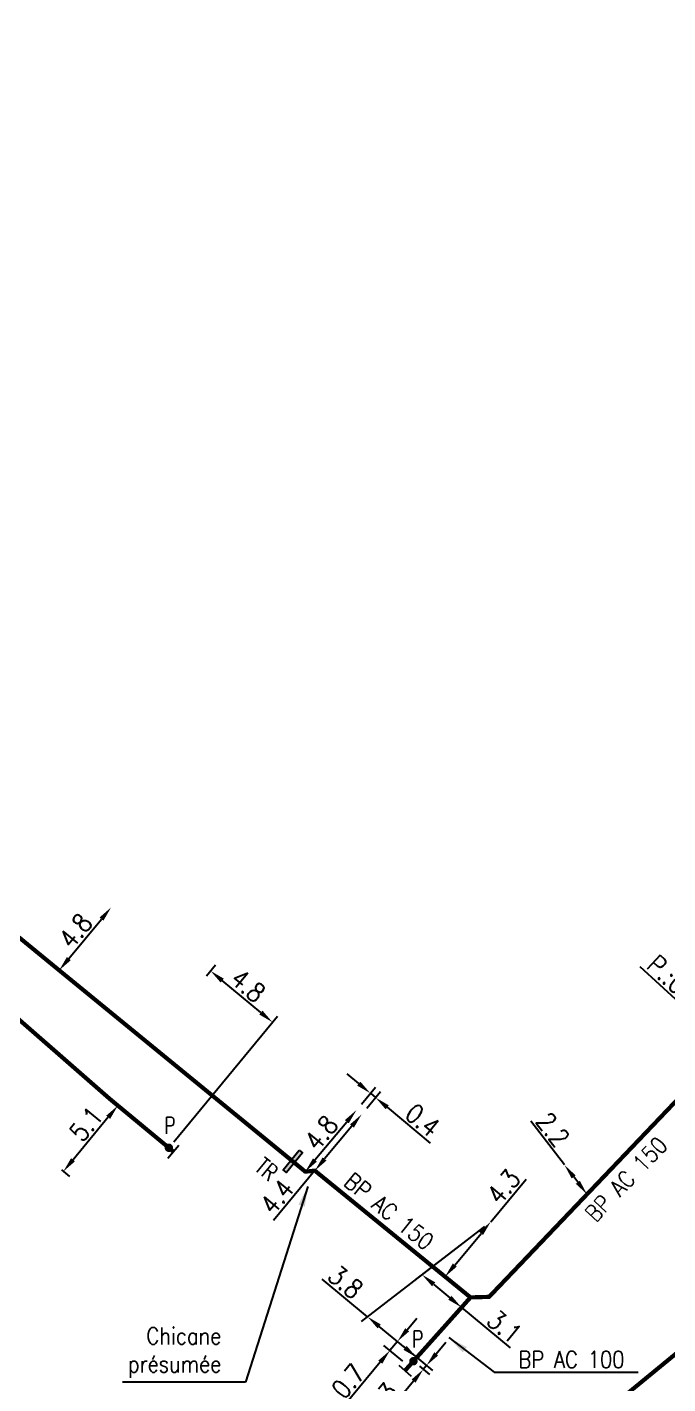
# Model space of a CAD drawing. Header units: millimetres. Extents: x 184998 to 186003, y 126995 to 128002.
# Drawn here: x 185741.4 to 185779.5, y 127608.6 to 127689.2 of the extents above; entities that cross this region are included whole.
import ezdxf
from ezdxf.enums import TextEntityAlignment as Align

# ---------------------------------------------------------------- set-up
doc = ezdxf.new("R2010")
doc.units = ezdxf.units.MM
doc.header["$PDMODE"] = 34
doc.linetypes.add('L_25_AP', pattern=[2000, 1000, 1000])
doc.linetypes.add('L_25_PE', pattern=[2000, 1000, 1000])
doc.layers.get('0').update_dxf_attribs({"linetype": 'CONTINUOUS'})
doc.layers.get('DEFPOINTS').update_dxf_attribs({"linetype": 'CONTINUOUS'})
for name, color, linetype in [('L_150', 1, 'CONTINUOUS'), ('L_300', 7, 'CONTINUOUS'), ('L_340', 7, 'CONTINUOUS')]:
    doc.layers.add(name, color=color, linetype=linetype)
doc.styles.add('G_ROMANS', font='ROMANS.SHX', dxfattribs={"width": 0.75})
doc.styles.get("Standard").update_dxf_attribs({"font": 'romans.shx', "width": 0.85})
doc.dimstyles.get("Standard").update_dxf_attribs({"dimtxt": 1.5, "dimasz": 1.2, "dimexe": 0.625, "dimexo": 0.625, "dimgap": 0.25, "dimtad": 1, "dimdec": 1, "dimzin": 0, "dimdsep": 46, "dimtxsty": 'Standard', "dimcen": -0.5, "dimadec": 0, "dimazin": 0, "dimtfac": 1, "dimtdec": 1, "dimtmove": 0, "dimatfit": 3, "dimfxl": 0, "dimtolj": 1, "dimtzin": 0, "dimarcsym": 0})

# ---------------------------------------------------------------- blocks, each defined once
blk = doc.blocks.new('*D558')
at = {"layer": 'DEFPOINTS', "color": 0, "linetype": 'Continuous', "transparency": 16777216}
for p in [(185746.371, 127636.888), (185746.371, 127636.888), (185743.284, 127633.147)]:
    blk.add_point(p, dxfattribs=at)
at = {"layer": 'L_150', "color": 0, "linetype": 'Continuous', "lineweight": -2, "transparency": 16777216}
blk.add_line((185743.857, 127633.842), (185745.798, 127636.194), dxfattribs=at)
at = {"layer": 'L_150', "color": 0, "linetype": 'Continuous', "transparency": 16777216}
for points in [[(185745.683, 127636.289), (185745.914, 127636.099), (185746.371, 127636.888)], [(185743.742, 127633.937), (185743.973, 127633.746), (185743.284, 127633.147)]]:
    blk.add_solid(points, dxfattribs=at)
at = {"layer": 'L_150', "color": 0, "linetype": 'Continuous', "transparency": 16777216, "insert": (185744.249, 127635.495), "char_height": 1.125, "attachment_point": 5, "rotation": 50.47217}
blk.add_mtext('\\A1;4.8', dxfattribs=at)
blk = doc.blocks.new('*D559')
at = {"layer": 'DEFPOINTS', "color": 0, "linetype": 'Continuous', "transparency": 16777216}
for p in [(185760.953, 127624.838), (185760.953, 127624.838), (185757.91, 127621.178)]:
    blk.add_point(p, dxfattribs=at)
at = {"layer": 'L_150', "color": 0, "linetype": 'Continuous', "lineweight": -2, "transparency": 16777216}
blk.add_line((185758.485, 127621.87), (185760.378, 127624.146), dxfattribs=at)
at = {"layer": 'L_150', "color": 0, "linetype": 'Continuous', "transparency": 16777216}
for points in [[(185760.262, 127624.242), (185760.493, 127624.05), (185760.953, 127624.838)], [(185758.37, 127621.966), (185758.601, 127621.774), (185757.91, 127621.178)]]:
    blk.add_solid(points, dxfattribs=at)
at = {"layer": 'L_150', "color": 0, "linetype": 'Continuous', "transparency": 16777216, "insert": (185758.855, 127623.488), "char_height": 1.125, "attachment_point": 5, "rotation": 50.2617}
blk.add_mtext('\\A1;4.8', dxfattribs=at)
blk = doc.blocks.new('*D560')
at = {"layer": 'DEFPOINTS', "color": 0, "linetype": 'Continuous', "transparency": 16777216}
for p in [(185746.293, 127625.5), (185743.054, 127621.586), (185743.533, 127621.19)]:
    blk.add_point(p, dxfattribs=at)
at = {"layer": 'L_150', "color": 0, "linetype": 'Continuous', "lineweight": -2, "transparency": 16777216}
for p, q in [((185746.654, 127625.201), (185747.133, 127624.804)), ((185746.198, 127624.41), (185744.106, 127621.883)), ((185743.415, 127621.287), (185743.894, 127620.891))]:
    blk.add_line(p, q, dxfattribs=at)
at = {"layer": 'L_150', "color": 0, "linetype": 'Continuous', "transparency": 16777216}
for points in [[(185746.082, 127624.506), (185746.313, 127624.314), (185746.772, 127625.103)], [(185743.991, 127621.979), (185744.222, 127621.788), (185743.533, 127621.19)]]:
    blk.add_solid(points, dxfattribs=at)
at = {"layer": 'L_150', "color": 0, "linetype": 'Continuous', "transparency": 16777216, "insert": (185744.888, 127624.003), "char_height": 1.125, "attachment_point": 5, "rotation": 50.38637}
blk.add_mtext('\\A1;5.1', dxfattribs=at)
blk = doc.blocks.new('*D561')
at = {"layer": 'DEFPOINTS', "color": 0, "linetype": 'Continuous', "transparency": 16777216}
for p in [(185752.281, 127633.111), (185751.74, 127632.456), (185749.802, 127622.595)]:
    blk.add_point(p, dxfattribs=at)
at = {"layer": 'L_300', "color": 0, "linetype": 'Continuous', "lineweight": -2, "transparency": 16777216}
for p, q in [((185752.039, 127632.817), (185752.58, 127633.473)), ((185755.271, 127630.633), (185752.974, 127632.537)), ((185750.101, 127622.956), (185756.263, 127630.42))]:
    blk.add_line(p, q, dxfattribs=at)
at = {"layer": 'L_300', "color": 0, "linetype": 'Continuous', "transparency": 16777216}
for points in [[(185753.07, 127632.652), (185752.879, 127632.421), (185752.281, 127633.111)], [(185755.367, 127630.749), (185755.176, 127630.518), (185755.964, 127630.059)]]:
    blk.add_solid(points, dxfattribs=at)
at = {"layer": 'L_300', "color": 0, "linetype": 'Continuous', "transparency": 16777216, "insert": (185754.512, 127632.236), "char_height": 1.125, "attachment_point": 5, "rotation": 320.35089}
blk.add_mtext('\\A1;4.8', dxfattribs=at)
blk = doc.blocks.new('L_340_07')
at = {"color": 0, "linetype": 'Continuous', "const_width": 0.25, "flags": 128}
blk.add_lwpolyline([(0, 0), (0.35, 0)], dxfattribs=at)
at = {"color": 0, "linetype": 'Continuous', "flags": 128}
blk.add_lwpolyline([(0.35, -0.5), (0.35, 0.5)], dxfattribs=at)
at = {"color": 0, "linetype": 'Continuous', "width": 0.75, "flags": 3}
for tag, p in [('DEF_LEG', (0.723, -3.465)), ('DEF_COUP', (0.723, -5.965)), ('DEF_TYPE', (0.723, -8.465))]:
    blk.add_attdef(tag, text='', height=1.2, dxfattribs=at).set_placement(p, align=Align.MIDDLE)
blk = doc.blocks.new('L_340_19')
at = {"linetype": 'Continuous'}
blk.add_hatch(color=0, dxfattribs=at).paths.add_polyline_path([(0.125, 0.75), (-0.125, 0.75), (-0.125, -0.75), (0.125, -0.75)])
at = {"color": 0, "linetype": 'Continuous'}
blk.add_lwpolyline([(-0.125, 0.75), (0.125, 0.75), (0.125, -0.75), (-0.125, -0.75)], close=True, dxfattribs=at)
at = {"color": 0, "linetype": 'Continuous', "width": 0.75}
for tag, height, flags, p in [('TR', 1, 8, (0, 1.981)), ('DEF_LEG', 1.2, 3, (0, -5)), ('DEF_COUP', 1.2, 3, (0, -7.5)), ('DEF_TYPE', 1.2, 3, (0, -10))]:
    blk.add_attdef(tag, text='', height=height, dxfattribs=dict(at, flags=flags)).set_placement(p, align=Align.MIDDLE)
blk = doc.blocks.new('*D749')
at = {"layer": 'DEFPOINTS', "color": 0, "linetype": 'Continuous', "ltscale": 0.5, "transparency": 16777216}
for p in [(185768.936, 127618.201), (185768.936, 127618.201), (185766.219, 127614.933)]:
    blk.add_point(p, dxfattribs=at)
at = {"layer": 'L_150', "color": 0, "linetype": 'Continuous', "lineweight": -2, "ltscale": 0.5, "transparency": 16777216}
for p, q in [((185768.936, 127618.201), (185771.032, 127620.723)), ((185766.795, 127615.625), (185768.361, 127617.509))]:
    blk.add_line(p, q, dxfattribs=at)
at = {"layer": 'L_150', "color": 0, "linetype": 'Continuous', "ltscale": 0.5, "transparency": 16777216}
for points in [[(185768.246, 127617.605), (185768.476, 127617.413), (185768.936, 127618.201)], [(185766.679, 127615.721), (185766.91, 127615.529), (185766.219, 127614.933)]]:
    blk.add_solid(points, dxfattribs=at)
at = {"layer": 'L_150', "color": 0, "linetype": 'Continuous', "ltscale": 0.5, "transparency": 16777216, "insert": (185769.695, 127620.287), "char_height": 1.125, "attachment_point": 5, "rotation": 50.2617}
blk.add_mtext('\\A1;4.3', dxfattribs=at)
blk = doc.blocks.new('*D750')
at = {"layer": 'DEFPOINTS', "color": 0, "linetype": 'Continuous', "ltscale": 0.5, "transparency": 16777216}
for p in [(185761.781, 127625.834), (185760.953, 127624.838), (185761.261, 127624.582)]:
    blk.add_point(p, dxfattribs=at)
at = {"layer": 'L_150', "color": 0, "linetype": 'Continuous', "lineweight": -2, "ltscale": 0.5, "transparency": 16777216}
for p, q in [((185761.089, 127626.41), (185760.397, 127626.985)), ((185761.253, 127625.199), (185762.081, 127626.195)), ((185761.56, 127624.943), (185762.388, 127625.939)), ((185761.781, 127625.834), (185762.089, 127625.579)), ((185762.781, 127625.003), (185765.337, 127622.878))]:
    blk.add_line(p, q, dxfattribs=at)
at = {"layer": 'L_150', "color": 0, "linetype": 'Continuous', "ltscale": 0.5, "transparency": 16777216}
for points in [[(185761.185, 127626.525), (185760.993, 127626.294), (185761.781, 127625.834)], [(185762.877, 127625.119), (185762.685, 127624.888), (185762.089, 127625.579)]]:
    blk.add_solid(points, dxfattribs=at)
at = {"layer": 'L_150', "color": 0, "linetype": 'Continuous', "ltscale": 0.5, "transparency": 16777216, "insert": (185764.884, 127624.23), "char_height": 1.125, "attachment_point": 5, "rotation": 320.2617}
blk.add_mtext('\\A1;0.4', dxfattribs=at)
blk = doc.blocks.new('*D751')
at = {"layer": 'DEFPOINTS', "color": 0, "linetype": 'Continuous', "ltscale": 0.5, "transparency": 16777216}
for p in [(185761.261, 127624.582), (185761.261, 127624.582), (185758.48, 127621.237)]:
    blk.add_point(p, dxfattribs=at)
at = {"layer": 'L_150', "color": 0, "linetype": 'Continuous', "lineweight": -2, "ltscale": 0.5, "transparency": 16777216}
for p, q in [((185760.685, 127623.89), (185759.055, 127621.93)), ((185758.48, 127621.237), (185756.023, 127618.282))]:
    blk.add_line(p, q, dxfattribs=at)
at = {"layer": 'L_150', "color": 0, "linetype": 'Continuous', "ltscale": 0.5, "transparency": 16777216}
for points in [[(185760.57, 127623.986), (185760.801, 127623.795), (185761.261, 127624.582)], [(185758.94, 127622.025), (185759.17, 127621.834), (185758.48, 127621.237)]]:
    blk.add_solid(points, dxfattribs=at)
at = {"layer": 'L_150', "color": 0, "linetype": 'Continuous', "ltscale": 0.5, "transparency": 16777216, "insert": (185756.221, 127619.693), "char_height": 1.125, "attachment_point": 5, "rotation": 50.2617}
blk.add_mtext('\\A1;4.4', dxfattribs=at)
blk = doc.blocks.new('*D752')
at = {"layer": 'DEFPOINTS', "color": 0, "linetype": 'Continuous', "ltscale": 0.5, "transparency": 16777216}
for p in [(185768.936, 127618.201), (185764.85, 127615.052), (185767.198, 127613.106)]:
    blk.add_point(p, dxfattribs=at)
at = {"layer": 'L_150', "color": 0, "linetype": 'Continuous', "lineweight": -2, "ltscale": 0.5, "transparency": 16777216}
for p, q in [((185768.556, 127617.908), (185764.469, 127614.758)), ((185765.543, 127614.478), (185766.505, 127613.68)), ((185767.198, 127613.106), (185770.091, 127610.709))]:
    blk.add_line(p, q, dxfattribs=at)
at = {"layer": 'L_150', "color": 0, "linetype": 'Continuous', "ltscale": 0.5, "transparency": 16777216}
for points in [[(185765.638, 127614.593), (185765.447, 127614.362), (185764.85, 127615.052)], [(185766.601, 127613.796), (185766.41, 127613.565), (185767.198, 127613.106)]]:
    blk.add_solid(points, dxfattribs=at)
at = {"layer": 'L_150', "color": 0, "linetype": 'Continuous', "ltscale": 0.5, "transparency": 16777216, "insert": (185769.759, 127611.958), "char_height": 1.125, "attachment_point": 5, "rotation": 320.36079}
blk.add_mtext('\\A1;3.1', dxfattribs=at)
blk = doc.blocks.new('*D753')
at = {"layer": 'DEFPOINTS', "color": 0, "linetype": 'Continuous', "ltscale": 0.5, "transparency": 16777216}
for p in [(185768.936, 127618.201), (185761.61, 127612.555), (185765.102, 127610.566)]:
    blk.add_point(p, dxfattribs=at)
at = {"layer": 'L_150', "color": 0, "linetype": 'Continuous', "lineweight": -2, "ltscale": 0.5, "transparency": 16777216}
for p, q in [((185768.556, 127617.908), (185761.229, 127612.261)), ((185761.61, 127612.555), (185758.913, 127614.793)), ((185763.841, 127610.702), (185762.302, 127611.98)), ((185764.722, 127610.272), (185764.153, 127609.834))]:
    blk.add_line(p, q, dxfattribs=at)
at = {"layer": 'L_150', "color": 0, "linetype": 'Continuous', "ltscale": 0.5, "transparency": 16777216}
for points in [[(185762.398, 127612.095), (185762.207, 127611.864), (185761.61, 127612.555)], [(185763.937, 127610.818), (185763.746, 127610.587), (185764.534, 127610.128)]]:
    blk.add_solid(points, dxfattribs=at)
at = {"layer": 'L_150', "color": 0, "linetype": 'Continuous', "ltscale": 0.5, "transparency": 16777216, "insert": (185760.307, 127614.611), "char_height": 1.125, "attachment_point": 5, "rotation": 320.30649}
blk.add_mtext('\\A1;3.8', dxfattribs=at)
blk = doc.blocks.new('*D754')
at = {"layer": 'DEFPOINTS', "color": 0, "linetype": 'Continuous', "transparency": 16777216}
for p in [(185763.391, 127611.084), (185762.944, 127610.546), (185764.071, 127609.61)]:
    blk.add_point(p, dxfattribs=at)
at = {"layer": 'L_340', "color": 0, "linetype": 'Continuous', "lineweight": -2, "transparency": 16777216}
for p, q in [((185763.966, 127611.777), (185764.541, 127612.469)), ((185763.391, 127611.084), (185762.944, 127610.546)), ((185763.71, 127609.909), (185762.583, 127610.845)), ((185762.369, 127609.853), (185760.275, 127607.33))]:
    blk.add_line(p, q, dxfattribs=at)
at = {"layer": 'L_340', "color": 0, "linetype": 'Continuous', "transparency": 16777216}
for points in [[(185763.851, 127611.873), (185764.081, 127611.681), (185763.391, 127611.084)], [(185762.254, 127609.949), (185762.485, 127609.757), (185762.944, 127610.546)]]:
    blk.add_solid(points, dxfattribs=at)
at = {"layer": 'L_340', "color": 0, "linetype": 'Continuous', "transparency": 16777216, "insert": (185760.458, 127608.724), "char_height": 1.125, "attachment_point": 5, "rotation": 50.30649}
blk.add_mtext('\\A1;0.7', dxfattribs=at)
blk = doc.blocks.new('*D756')
at = {"layer": 'DEFPOINTS', "color": 0, "linetype": 'Continuous', "ltscale": 0.5, "transparency": 16777216}
for p in [(185782.236, 127629.296), (185782.236, 127629.296), (185783.009, 127628.586)]:
    blk.add_point(p, dxfattribs=at)
at = {"layer": 'L_150', "color": 0, "linetype": 'Continuous', "lineweight": -2, "ltscale": 0.5, "transparency": 16777216}
for p, q in [((185781.573, 127629.905), (185777.817, 127633.354)), ((185783.009, 127628.586), (185782.236, 127629.296)), ((185783.672, 127627.977), (185784.335, 127627.369))]:
    blk.add_line(p, q, dxfattribs=at)
at = {"layer": 'L_150', "color": 0, "linetype": 'Continuous', "ltscale": 0.5, "transparency": 16777216}
for points in [[(185781.675, 127630.015), (185781.472, 127629.795), (185782.236, 127629.296)], [(185783.774, 127628.088), (185783.571, 127627.867), (185783.009, 127628.586)]]:
    blk.add_solid(points, dxfattribs=at)
at = {"layer": 'L_150', "color": 0, "linetype": 'Continuous', "ltscale": 0.5, "transparency": 16777216, "insert": (185780.505, 127633.177), "char_height": 1.125, "attachment_point": 5, "rotation": 317.441}
blk.add_mtext('\\A1;1.1\\PP.:0.6', dxfattribs=at)
blk = doc.blocks.new('*D757')
at = {"layer": 'DEFPOINTS', "color": 0, "linetype": 'Continuous', "ltscale": 0.5, "transparency": 16777216}
for p in [(185773.313, 127621.575), (185773.313, 127621.575), (185774.656, 127619.832)]:
    blk.add_point(p, dxfattribs=at)
at = {"layer": 'L_150', "color": 0, "linetype": 'Continuous', "lineweight": -2, "ltscale": 0.5, "transparency": 16777216}
for p, q in [((185773.313, 127621.575), (185771.311, 127624.172)), ((185774.107, 127620.545), (185773.862, 127620.862))]:
    blk.add_line(p, q, dxfattribs=at)
at = {"layer": 'L_150', "color": 0, "linetype": 'Continuous', "ltscale": 0.5, "transparency": 16777216}
for points in [[(185773.981, 127620.954), (185773.744, 127620.77), (185773.313, 127621.575)], [(185774.225, 127620.637), (185773.988, 127620.454), (185774.656, 127619.832)]]:
    blk.add_solid(points, dxfattribs=at)
at = {"layer": 'L_150', "color": 0, "linetype": 'Continuous', "ltscale": 0.5, "transparency": 16777216, "insert": (185772.632, 127623.687), "char_height": 1.125, "attachment_point": 5, "rotation": 307.62355}
blk.add_mtext('\\A1;2.2', dxfattribs=at)
blk = doc.blocks.new('*D758')
at = {"layer": 'DEFPOINTS', "color": 0, "linetype": 'Continuous', "transparency": 16777216}
for p in [(185763.391, 127611.084), (185764.338, 127609.908), (185765.116, 127609.653)]:
    blk.add_point(p, dxfattribs=at)
at = {"layer": 'L_300', "color": 0, "linetype": 'Continuous', "lineweight": -2, "transparency": 16777216}
for p, q in [((185765.691, 127610.345), (185766.265, 127611.038)), ((185763.752, 127610.785), (185765.476, 127609.353)), ((185764.699, 127609.609), (185765.285, 127609.123)), ((185765.116, 127609.653), (185764.924, 127609.422)), ((185764.349, 127608.729), (185762.255, 127606.207))]:
    blk.add_line(p, q, dxfattribs=at)
at = {"layer": 'L_300', "color": 0, "linetype": 'Continuous', "transparency": 16777216}
for points in [[(185765.575, 127610.441), (185765.806, 127610.249), (185765.116, 127609.653)], [(185764.234, 127608.825), (185764.465, 127608.634), (185764.924, 127609.422)]]:
    blk.add_solid(points, dxfattribs=at)
at = {"layer": 'L_300', "color": 0, "linetype": 'Continuous', "transparency": 16777216, "insert": (185762.438, 127607.601), "char_height": 1.125, "attachment_point": 5, "rotation": 50.30649}
blk.add_mtext('\\A1;0.3', dxfattribs=at)
blk = doc.blocks.new('L_300_12')
at = {"color": 0, "linetype": 'Continuous', "const_width": 0.248, "flags": 128}
blk.add_lwpolyline([(-0.126, 0, 1), (0.126, 0, 1)], format="xyb", close=True, dxfattribs=at)
at = {"linetype": 'Continuous', "style": 'G_ROMANS', "width": 0.75}
blk.add_attdef('P', text='', height=1, dxfattribs=at).set_placement((0, 1.331), align=Align.MIDDLE_CENTER)
at = {"color": 0, "linetype": 'Continuous', "width": 0.75, "flags": 3}
for tag, p in [('DEF_LEG', (0, -5)), ('DEF_COUP', (0, -7.5)), ('DEF_TYPE', (0, -10))]:
    blk.add_attdef(tag, text='', height=1.2, dxfattribs=at).set_placement(p, align=Align.MIDDLE)

msp = doc.modelspace()

# ---------------------------------------------------------------- linework, layer by layer
at = {"layer": 'L_150', "linetype": 'L_25_PE', "const_width": 0.25}
msp.add_lwpolyline([(185645.947, 127697.756), (185652.953, 127698.077), (185667.04, 127686.26), (185680.645, 127674.956), (185695.534, 127662.889), (185699.059, 127659.846), (185704.905, 127654.91), (185708.952, 127656.051), (185709.986, 127655.212), (185715.858, 127650.739), (185724.919, 127643.164), (185739.757, 127631.216), (185746.293, 127625.5), (185749.802, 127622.595)], dxfattribs=at)
at = {"layer": 'L_150', "linetype": 'L_25_AP', "ltscale": 0.5, "const_width": 0.25}
for points in [[(185833.304, 127679.816), (185833.304, 127679.816), (185832.673, 127679.589), (185791.249, 127637.456), (185783.009, 127628.586), (185774.656, 127619.832), (185768.836, 127613.733), (185767.73, 127613.702), (185766.219, 127614.933), (185758.48, 127621.237), (185757.91, 127621.178), (185757.164, 127621.789)], [(185764.071, 127609.61), (185764.534, 127610.128), (185767.198, 127613.106), (185767.73, 127613.702)]]:
    msp.add_lwpolyline(points, dxfattribs=at)
at = {"layer": 'L_150', "linetype": 'L_25_PE', "const_width": 0.25}
msp.add_lwpolyline([(185706.681, 127667.471), (185711.703, 127663.479, 0.409696), (185711.62, 127659.476), (185720.194, 127652.341), (185732.338, 127642.129), (185743.284, 127633.147), (185757.164, 127621.789)], format="xyb", dxfattribs=at)
at = {"layer": 'L_150', "linetype": 'L_25_AP', "const_width": 0.25}
msp.add_lwpolyline([(185734.614, 127575.006), (185744.265, 127582.083), (185753.583, 127588.882), (185755.443, 127590.38), (185765.015, 127598.406), (185772.926, 127604.597), (185782.168, 127612.185), (185791.511, 127619.615), (185800.211, 127627.785), (185808.534, 127636.318), (185810.157, 127638.017), (185812.173, 127640.171), (185820.616, 127648.773), (185827.413, 127655.415)], dxfattribs=at)

# ---------------------------------------------------------------- block references
at = {"layer": 'L_300'}
ref = msp.add_blockref('L_300_12', (185749.802, 127622.595), dxfattribs=dict(at, rotation=357.2657908537208))
ref.add_attrib('P', 'P', dxfattribs={"layer": '0', "linetype": 'Continuous', "height": 1, "style": 'G_ROMANS', "width": 0.75}).set_placement((185749.866, 127623.924), align=Align.MIDDLE_CENTER)
ref = msp.add_blockref('L_300_12', (185764.338, 127609.908), dxfattribs=dict(at, rotation=348.9964795240662))
ref.add_attrib('P', 'P', dxfattribs={"layer": '0', "linetype": 'Continuous', "height": 1, "style": 'G_ROMANS', "width": 0.75}).set_placement((185764.592, 127611.215), align=Align.MIDDLE_CENTER)
at = {"layer": 'L_340'}
for p, rotation in [((185749.802, 127622.595), 319.3393644328365), ((185764.071, 127609.61), 228.1889188978377)]:
    msp.add_blockref('L_340_07', p, dxfattribs=dict(at, rotation=rotation))
ref = msp.add_blockref('L_340_19', (185757.164, 127621.789), dxfattribs=dict(at, rotation=320.7035155650078))
ref.add_attrib('TR', 'TR', dxfattribs={"layer": '0', "color": 0, "linetype": 'Continuous', "height": 1, "rotation": 320.70352, "width": 0.75, "flags": 8}).set_placement((185755.607, 127621.318), align=Align.MIDDLE)

# ---------------------------------------------------------------- texts
at = {"layer": 'L_150', "linetype": 'L_25_PE', "width": 0.85}
for rotation, p in [(46.3404, (185776.983, 127620.726)), (320.83569, (185762.895, 127618.82))]:
    msp.add_text('BP AC 150', height=1, rotation=rotation, dxfattribs=at).set_placement(p, align=Align.MIDDLE)
at = {"layer": 'L_150', "linetype": 'Continuous', "char_height": 1}
for s, insert, attachment_point in [('Chicane\\Pprésumée', (185752.914, 127610.411), 6), ('BP AC 100', (185770.579, 127610.009), 4)]:
    msp.add_mtext(s, dxfattribs=dict(at, insert=insert, attachment_point=attachment_point))

# ---------------------------------------------------------------- dimensions: what is measured, and where the dimension line sits
at = {"layer": 'L_150', "linetype": 'Continuous'}
for base, p1, p2, angle, picture, middle in [((185746.3712, 127636.8882), (185743.284403, 127633.14732), (185746.3712, 127636.8882), 230.472173, '*D558', (185744.827802, 127635.01776)), ((185743.533, 127621.19), (185746.293, 127625.5), (185743.054, 127621.586), 50.38637, '*D560', (185745.465, 127623.525)), ((185760.953, 127624.838), (185757.91, 127621.178), (185760.953, 127624.838), 230.2617, '*D559', (185759.432, 127623.008))]:
    dim = msp.add_linear_dim(base=base, p1=p1, p2=p2, angle=angle, dimstyle='Standard', override={"dimscale": 0.75}, dxfattribs=at)
    dim.commit()
    dim.dimension.update_dxf_attribs({"geometry": picture, "text_midpoint": middle, "dimtype": 160})
at = {"layer": 'L_150', "linetype": 'Continuous', "ltscale": 0.5}
for base, p1, p2, angle, text, picture, middle in [((185782.2361, 127629.2963), (185783.0095, 127628.5861), (185782.2361, 127629.2963), 317.441, '<>\\PP.:0.6', '*D756', (185779.3634, 127631.9341)), ((185761.61, 127612.555), (185765.102, 127610.566), (185768.936, 127618.201), 320.30649, '3.8', '*D753', (185759.828, 127614.034)), ((185764.85, 127615.052), (185767.198, 127613.106), (185768.936, 127618.201), 320.36079, '3.1', '*D752', (185769.281, 127611.381))]:
    dim = msp.add_linear_dim(base=base, p1=p1, p2=p2, angle=angle, text=text, dimstyle='Standard', override={"dimscale": 0.75}, dxfattribs=at)
    dim.commit()
    dim.dimension.update_dxf_attribs({"geometry": picture, "text_midpoint": middle, "dimtype": 160})
for base, p1, p2, angle, picture, middle in [((185761.781, 127625.834), (185761.261, 127624.582), (185760.953, 127624.838), 320.2617, '*D750', (185764.405, 127623.653)), ((185773.313, 127621.575), (185774.656, 127619.832), (185773.313, 127621.575), 307.62355, '*D757', (185772.038, 127623.23)), ((185761.261, 127624.582), (185758.48, 127621.237), (185761.261, 127624.582), 230.2617, '*D751', (185756.797, 127619.214)), ((185768.936, 127618.201), (185766.219, 127614.933), (185768.936, 127618.201), 230.2617, '*D749', (185770.272, 127619.808))]:
    dim = msp.add_linear_dim(base=base, p1=p1, p2=p2, angle=angle, dimstyle='Standard', override={"dimscale": 0.75}, dxfattribs=at)
    dim.commit()
    dim.dimension.update_dxf_attribs({"geometry": picture, "text_midpoint": middle, "dimtype": 160})
at = {"layer": 'L_300', "linetype": 'Continuous'}
for base, p1, p2, angle, picture, middle in [((185752.281, 127633.111), (185749.802, 127622.595), (185751.74, 127632.456), 320.35089, '*D561', (185754.034, 127631.659)), ((185765.116, 127609.653), (185764.338, 127609.908), (185763.391, 127611.084), 230.30649, '*D758', (185763.015, 127607.122))]:
    dim = msp.add_linear_dim(base=base, p1=p1, p2=p2, angle=angle, dimstyle='Standard', override={"dimscale": 0.75}, dxfattribs=at)
    dim.commit()
    dim.dimension.update_dxf_attribs({"geometry": picture, "text_midpoint": middle, "dimtype": 160})
at = {"layer": 'L_340', "linetype": 'Continuous'}
dim = msp.add_linear_dim(base=(185762.944, 127610.546), p1=(185763.391, 127611.084), p2=(185764.071, 127609.61), angle=50.30649, dimstyle='Standard', override={"dimscale": 0.75}, dxfattribs=at)
dim.commit()
dim.dimension.update_dxf_attribs({"geometry": '*D754', "text_midpoint": (185761.035, 127608.245), "dimtype": 160})

# ---------------------------------------------------------------- leaders
at = {"layer": 'L_150', "linetype": 'Continuous', "annotation_type": 0, "has_hookline": 1}
for points, hookline_direction, text_width in [([(185758.059, 127620.299), (185754.364, 127608.661), (185753.164, 127608.661)], 1, 5.869), ([(185766.436, 127611.315), (185769.129, 127609.259), (185770.329, 127609.259)], 0, 7.124)]:
    msp.add_leader(points, dimstyle='Standard', dxfattribs=dict(at, hookline_direction=hookline_direction, text_width=text_width))

doc.saveas('drawing.dxf')
